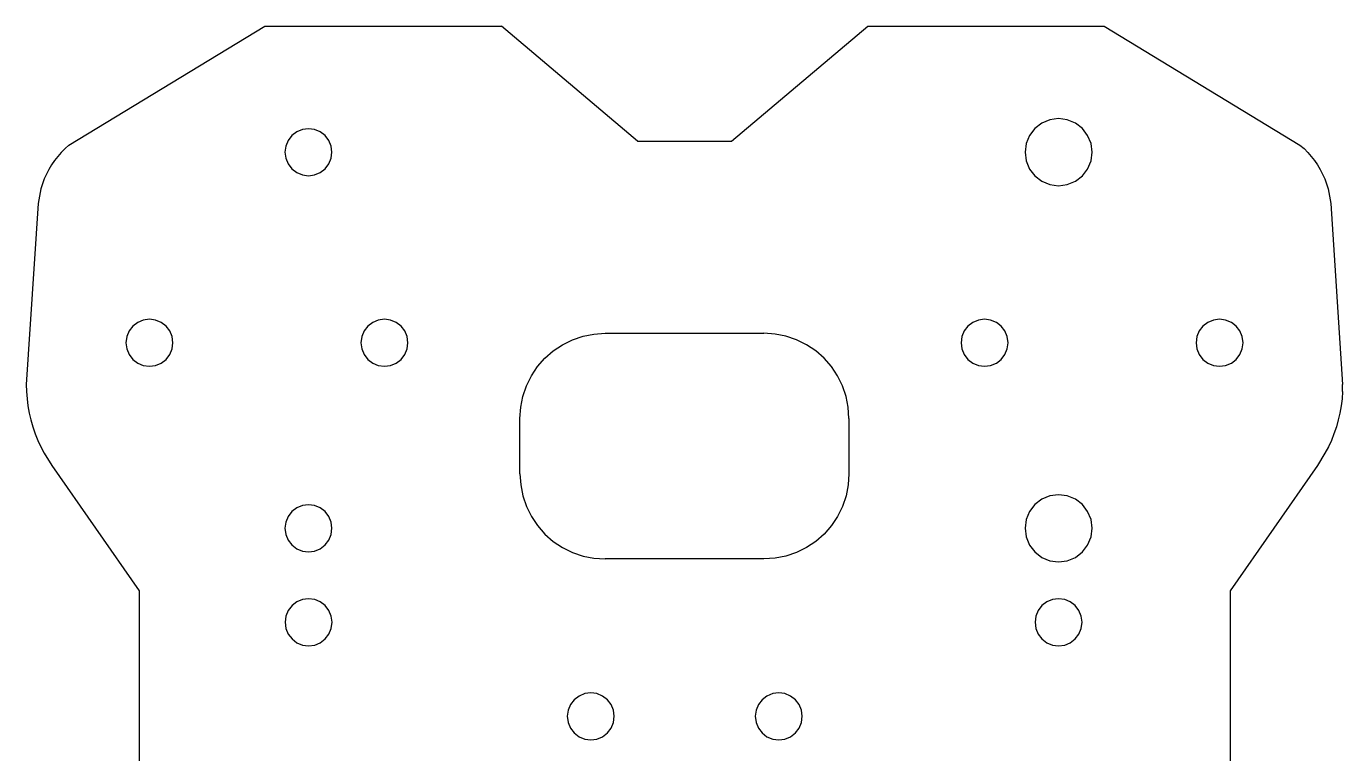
# Model space of a CAD drawing. Header units: millimetres. Extents: x -172 to 172, y -321 to 321.
# Drawn here: x -171.9 to -31.8, y -251.5 to -174.2 of the extents above; entities that cross this region are included whole.
import ezdxf

# ---------------------------------------------------------------- set-up
doc = ezdxf.new("R2010")
doc.units = ezdxf.units.MM

msp = doc.modelspace()

# ---------------------------------------------------------------- linework, layer by layer
for p, q in [((-167.35, -186.79), (-146.52, -174.15)), ((-146.52, -174.15), (-121.34, -174.15)), ((-106.87, -186.37), (-121.34, -174.15)), ((-96.87, -186.37), (-82.36, -174.15)), ((-82.36, -174.15), (-57.22, -174.15)), ((-57.22, -174.15), (-36.39, -186.79)), ((-63.85, -184.45), (-64.59, -185.02)), ((-62.99, -184.09), (-63.85, -184.45)), ((-62.07, -183.97), (-62.99, -184.09)), ((-61.14, -184.09), (-62.07, -183.97)), ((-60.28, -184.45), (-61.14, -184.09)), ((-59.54, -185.02), (-60.28, -184.45)), ((-143.64, -185.77), (-144.03, -186.29)), ((-143.12, -185.38), (-143.64, -185.77)), ((-142.52, -185.13), (-143.12, -185.38)), ((-141.87, -185.04), (-142.52, -185.13)), ((-141.22, -185.13), (-141.87, -185.04)), ((-140.62, -185.38), (-141.22, -185.13)), ((-140.1, -185.77), (-140.62, -185.38)), ((-139.7, -186.29), (-140.1, -185.77)), ((-65.16, -185.76), (-65.51, -186.62)), ((-64.59, -185.02), (-65.16, -185.76)), ((-58.98, -185.76), (-59.54, -185.02)), ((-58.62, -186.62), (-58.98, -185.76)), ((-168.17, -187.56), (-168.54, -187.98)), ((-167.77, -187.16), (-168.17, -187.56)), ((-167.35, -186.79), (-167.77, -187.16)), ((-144.28, -186.89), (-144.37, -187.54)), ((-144.37, -187.54), (-144.28, -188.19)), ((-144.03, -186.29), (-144.28, -186.89)), ((-139.45, -186.89), (-139.7, -186.29)), ((-139.37, -187.54), (-139.45, -186.89)), ((-139.45, -188.19), (-139.37, -187.54)), ((-106.87, -186.37), (-96.87, -186.37)), ((-65.51, -186.62), (-65.64, -187.54)), ((-65.64, -187.54), (-65.51, -188.46)), ((-58.5, -187.54), (-58.62, -186.62)), ((-58.62, -188.46), (-58.5, -187.54)), ((-36.39, -186.79), (-35.96, -187.16)), ((-35.96, -187.16), (-35.57, -187.56)), ((-35.57, -187.56), (-35.19, -187.98)), ((-169.21, -188.89), (-169.49, -189.37)), ((-168.89, -188.42), (-169.21, -188.89)), ((-168.54, -187.98), (-168.89, -188.42)), ((-144.28, -188.19), (-144.03, -188.79)), ((-144.03, -188.79), (-143.64, -189.31)), ((-140.1, -189.31), (-139.7, -188.79)), ((-139.7, -188.79), (-139.45, -188.19)), ((-65.51, -188.46), (-65.16, -189.33)), ((-58.98, -189.33), (-58.62, -188.46)), ((-35.19, -187.98), (-34.85, -188.42)), ((-34.85, -188.42), (-34.53, -188.89)), ((-34.53, -188.89), (-34.24, -189.37)), ((-169.98, -190.38), (-170.17, -190.91)), ((-169.75, -189.87), (-169.98, -190.38)), ((-169.49, -189.37), (-169.75, -189.87)), ((-143.64, -189.31), (-143.12, -189.71)), ((-143.12, -189.71), (-142.52, -189.96)), ((-142.52, -189.96), (-141.87, -190.04)), ((-141.87, -190.04), (-141.22, -189.96)), ((-141.22, -189.96), (-140.62, -189.71)), ((-140.62, -189.71), (-140.1, -189.31)), ((-65.16, -189.33), (-64.59, -190.06)), ((-64.59, -190.06), (-63.85, -190.63)), ((-60.28, -190.63), (-59.54, -190.06)), ((-59.54, -190.06), (-58.98, -189.33)), ((-34.24, -189.37), (-33.98, -189.87)), ((-33.98, -189.87), (-33.75, -190.38)), ((-33.75, -190.38), (-33.56, -190.91)), ((-170.34, -191.45), (-170.62, -193)), ((-170.17, -190.91), (-170.34, -191.45)), ((-63.85, -190.63), (-62.99, -190.99)), ((-62.99, -190.99), (-62.07, -191.11)), ((-62.07, -191.11), (-61.14, -190.99)), ((-61.14, -190.99), (-60.28, -190.63)), ((-33.56, -190.91), (-33.4, -191.45)), ((-33.4, -191.45), (-33.11, -193)), ((-170.62, -193), (-171.89, -212.24)), ((-33.11, -193), (-31.85, -212.24)), ((-160.04, -205.64), (-160.56, -206.03)), ((-159.44, -205.39), (-160.04, -205.64)), ((-158.79, -205.3), (-159.44, -205.39)), ((-158.14, -205.39), (-158.79, -205.3)), ((-157.54, -205.64), (-158.14, -205.39)), ((-157.02, -206.03), (-157.54, -205.64)), ((-135.04, -205.64), (-135.56, -206.03)), ((-134.44, -205.39), (-135.04, -205.64)), ((-133.79, -205.3), (-134.44, -205.39)), ((-133.14, -205.39), (-133.79, -205.3)), ((-132.54, -205.64), (-133.14, -205.39)), ((-132.02, -206.03), (-132.54, -205.64)), ((-71.19, -205.64), (-71.71, -206.03)), ((-70.59, -205.39), (-71.19, -205.64)), ((-69.94, -205.3), (-70.59, -205.39)), ((-69.3, -205.39), (-69.94, -205.3)), ((-68.69, -205.64), (-69.3, -205.39)), ((-68.17, -206.03), (-68.69, -205.64)), ((-46.19, -205.64), (-46.71, -206.03)), ((-45.59, -205.39), (-46.19, -205.64)), ((-44.94, -205.3), (-45.59, -205.39)), ((-44.3, -205.39), (-44.94, -205.3)), ((-43.69, -205.64), (-44.3, -205.39)), ((-43.17, -206.03), (-43.69, -205.64)), ((-161.2, -207.15), (-161.29, -207.8)), ((-160.95, -206.55), (-161.2, -207.15)), ((-160.56, -206.03), (-160.95, -206.55)), ((-156.62, -206.55), (-157.02, -206.03)), ((-156.37, -207.15), (-156.62, -206.55)), ((-156.29, -207.8), (-156.37, -207.15)), ((-136.2, -207.15), (-136.29, -207.8)), ((-135.95, -206.55), (-136.2, -207.15)), ((-135.56, -206.03), (-135.95, -206.55)), ((-131.62, -206.55), (-132.02, -206.03)), ((-131.37, -207.15), (-131.62, -206.55)), ((-131.29, -207.8), (-131.37, -207.15)), ((-113.78, -207.49), (-112.66, -207.11)), ((-112.66, -207.11), (-111.5, -206.88)), ((-111.5, -206.88), (-110.32, -206.8)), ((-110.32, -206.8), (-93.42, -206.8)), ((-92.23, -206.88), (-93.42, -206.8)), ((-91.07, -207.11), (-92.23, -206.88)), ((-89.95, -207.49), (-91.07, -207.11)), ((-72.36, -207.15), (-72.44, -207.8)), ((-72.11, -206.55), (-72.36, -207.15)), ((-71.71, -206.03), (-72.11, -206.55)), ((-67.78, -206.55), (-68.17, -206.03)), ((-67.53, -207.15), (-67.78, -206.55)), ((-67.44, -207.8), (-67.53, -207.15)), ((-47.36, -207.15), (-47.44, -207.8)), ((-47.11, -206.55), (-47.36, -207.15)), ((-46.71, -206.03), (-47.11, -206.55)), ((-42.78, -206.55), (-43.17, -206.03)), ((-42.53, -207.15), (-42.78, -206.55)), ((-42.44, -207.8), (-42.53, -207.15)), ((-161.29, -207.8), (-161.2, -208.45)), ((-161.2, -208.45), (-160.95, -209.05)), ((-156.62, -209.05), (-156.37, -208.45)), ((-156.37, -208.45), (-156.29, -207.8)), ((-136.29, -207.8), (-136.2, -208.45)), ((-136.2, -208.45), (-135.95, -209.05)), ((-131.62, -209.05), (-131.37, -208.45)), ((-131.37, -208.45), (-131.29, -207.8)), ((-115.83, -208.67), (-114.84, -208.01)), ((-114.84, -208.01), (-113.78, -207.49)), ((-88.89, -208.01), (-89.95, -207.49)), ((-87.91, -208.67), (-88.89, -208.01)), ((-72.44, -207.8), (-72.36, -208.45)), ((-72.36, -208.45), (-72.11, -209.05)), ((-67.78, -209.05), (-67.53, -208.45)), ((-67.53, -208.45), (-67.44, -207.8)), ((-47.44, -207.8), (-47.36, -208.45)), ((-47.36, -208.45), (-47.11, -209.05)), ((-42.78, -209.05), (-42.53, -208.45)), ((-42.53, -208.45), (-42.44, -207.8)), ((-160.95, -209.05), (-160.56, -209.57)), ((-160.56, -209.57), (-160.04, -209.97)), ((-160.04, -209.97), (-159.44, -210.22)), ((-158.14, -210.22), (-157.54, -209.97)), ((-157.54, -209.97), (-157.02, -209.57)), ((-157.02, -209.57), (-156.62, -209.05)), ((-135.95, -209.05), (-135.56, -209.57)), ((-135.56, -209.57), (-135.04, -209.97)), ((-135.04, -209.97), (-134.44, -210.22)), ((-133.14, -210.22), (-132.54, -209.97)), ((-132.54, -209.97), (-132.02, -209.57)), ((-132.02, -209.57), (-131.62, -209.05)), ((-117.5, -210.34), (-116.72, -209.45)), ((-116.72, -209.45), (-115.83, -208.67)), ((-87.02, -209.45), (-87.91, -208.67)), ((-86.24, -210.34), (-87.02, -209.45)), ((-72.11, -209.05), (-71.71, -209.57)), ((-71.71, -209.57), (-71.19, -209.97)), ((-71.19, -209.97), (-70.59, -210.22)), ((-69.3, -210.22), (-68.69, -209.97)), ((-68.69, -209.97), (-68.17, -209.57)), ((-68.17, -209.57), (-67.78, -209.05)), ((-47.11, -209.05), (-46.71, -209.57)), ((-46.71, -209.57), (-46.19, -209.97)), ((-46.19, -209.97), (-45.59, -210.22)), ((-44.3, -210.22), (-43.69, -209.97)), ((-43.69, -209.97), (-43.17, -209.57)), ((-43.17, -209.57), (-42.78, -209.05)), ((-159.44, -210.22), (-158.79, -210.3)), ((-158.79, -210.3), (-158.14, -210.22)), ((-134.44, -210.22), (-133.79, -210.3)), ((-133.79, -210.3), (-133.14, -210.22)), ((-118.68, -212.39), (-118.15, -211.33)), ((-118.15, -211.33), (-117.5, -210.34)), ((-85.58, -211.33), (-86.24, -210.34)), ((-85.05, -212.39), (-85.58, -211.33)), ((-70.59, -210.22), (-69.94, -210.3)), ((-69.94, -210.3), (-69.3, -210.22)), ((-45.59, -210.22), (-44.94, -210.3)), ((-44.94, -210.3), (-44.3, -210.22)), ((-171.89, -212.24), (-171.87, -213)), ((-119.06, -213.51), (-118.68, -212.39)), ((-84.67, -213.51), (-85.05, -212.39)), ((-31.85, -213), (-31.85, -212.24)), ((-171.87, -213), (-171.81, -213.76)), ((-171.81, -213.76), (-171.71, -214.52)), ((-119.29, -214.67), (-119.06, -213.51)), ((-84.44, -214.67), (-84.67, -213.51)), ((-31.91, -213.76), (-32, -214.52)), ((-31.85, -213), (-31.91, -213.76)), ((-171.71, -214.52), (-171.58, -215.28)), ((-171.58, -215.28), (-171.41, -216.02)), ((-119.37, -215.85), (-119.29, -214.67)), ((-84.37, -215.85), (-84.44, -214.67)), ((-32.14, -215.28), (-32.31, -216.02)), ((-32, -214.52), (-32.14, -215.28)), ((-171.41, -216.02), (-171.19, -216.76)), ((-171.19, -216.76), (-170.95, -217.48)), ((-119.37, -221.75), (-119.37, -215.85)), ((-84.37, -215.85), (-84.37, -221.75)), ((-32.52, -216.76), (-32.77, -217.48)), ((-32.31, -216.02), (-32.52, -216.76)), ((-170.95, -217.48), (-170.66, -218.19)), ((-170.66, -218.19), (-170.34, -218.89)), ((-33.05, -218.19), (-33.37, -218.89)), ((-32.77, -217.48), (-33.05, -218.19)), ((-170.34, -218.89), (-169.99, -219.56)), ((-169.99, -219.56), (-169.18, -220.86)), ((-33.73, -219.56), (-34.54, -220.86)), ((-33.37, -218.89), (-33.73, -219.56)), ((-169.18, -220.86), (-159.89, -234.19)), ((-34.54, -220.86), (-43.83, -234.19)), ((-119.37, -221.75), (-119.29, -222.93)), ((-84.37, -221.75), (-84.44, -222.93)), ((-119.29, -222.93), (-119.06, -224.09)), ((-84.44, -222.93), (-84.67, -224.09)), ((-62.07, -223.97), (-62.99, -224.09)), ((-61.14, -224.09), (-62.07, -223.97)), ((-143.12, -225.38), (-143.64, -225.77)), ((-142.52, -225.13), (-143.12, -225.38)), ((-141.87, -225.04), (-142.52, -225.13)), ((-141.22, -225.13), (-141.87, -225.04)), ((-140.62, -225.38), (-141.22, -225.13)), ((-140.1, -225.77), (-140.62, -225.38)), ((-119.06, -224.09), (-118.68, -225.21)), ((-118.68, -225.21), (-118.15, -226.28)), ((-85.05, -225.21), (-85.58, -226.28)), ((-84.67, -224.09), (-85.05, -225.21)), ((-64.59, -225.02), (-65.16, -225.76)), ((-63.85, -224.45), (-64.59, -225.02)), ((-62.99, -224.09), (-63.85, -224.45)), ((-60.28, -224.45), (-61.14, -224.09)), ((-59.54, -225.02), (-60.28, -224.45)), ((-58.98, -225.76), (-59.54, -225.02)), ((-144.03, -226.29), (-144.28, -226.89)), ((-143.64, -225.77), (-144.03, -226.29)), ((-139.7, -226.29), (-140.1, -225.77)), ((-139.45, -226.89), (-139.7, -226.29)), ((-118.15, -226.28), (-117.5, -227.26)), ((-85.58, -226.28), (-86.24, -227.26)), ((-65.51, -226.62), (-65.64, -227.54)), ((-65.16, -225.76), (-65.51, -226.62)), ((-58.62, -226.62), (-58.98, -225.76)), ((-58.5, -227.54), (-58.62, -226.62)), ((-144.28, -226.89), (-144.37, -227.54)), ((-144.37, -227.54), (-144.28, -228.19)), ((-144.28, -228.19), (-144.03, -228.79)), ((-139.7, -228.79), (-139.45, -228.19)), ((-139.37, -227.54), (-139.45, -226.89)), ((-139.45, -228.19), (-139.37, -227.54)), ((-117.5, -227.26), (-116.72, -228.15)), ((-116.72, -228.15), (-115.83, -228.93)), ((-87.02, -228.15), (-87.91, -228.93)), ((-86.24, -227.26), (-87.02, -228.15)), ((-65.64, -227.54), (-65.51, -228.46)), ((-58.62, -228.46), (-58.5, -227.54)), ((-144.03, -228.79), (-143.64, -229.31)), ((-143.64, -229.31), (-143.12, -229.71)), ((-140.62, -229.71), (-140.1, -229.31)), ((-140.1, -229.31), (-139.7, -228.79)), ((-115.83, -228.93), (-114.84, -229.59)), ((-114.84, -229.59), (-113.78, -230.11)), ((-88.89, -229.59), (-89.95, -230.11)), ((-87.91, -228.93), (-88.89, -229.59)), ((-65.51, -228.46), (-65.16, -229.33)), ((-65.16, -229.33), (-64.59, -230.06)), ((-59.54, -230.06), (-58.98, -229.33)), ((-58.98, -229.33), (-58.62, -228.46)), ((-143.12, -229.71), (-142.52, -229.96)), ((-142.52, -229.96), (-141.87, -230.04)), ((-141.87, -230.04), (-141.22, -229.96)), ((-141.22, -229.96), (-140.62, -229.71)), ((-113.78, -230.11), (-112.66, -230.49)), ((-112.66, -230.49), (-111.5, -230.72)), ((-111.5, -230.72), (-110.32, -230.8)), ((-93.42, -230.8), (-110.32, -230.8)), ((-92.23, -230.72), (-93.42, -230.8)), ((-91.07, -230.49), (-92.23, -230.72)), ((-89.95, -230.11), (-91.07, -230.49)), ((-64.59, -230.06), (-63.85, -230.63)), ((-63.85, -230.63), (-62.99, -230.99)), ((-62.99, -230.99), (-62.07, -231.11)), ((-62.07, -231.11), (-61.14, -230.99)), ((-61.14, -230.99), (-60.28, -230.63)), ((-60.28, -230.63), (-59.54, -230.06)), ((-159.89, -234.19), (-159.88, -259.74)), ((-142.5, -235.13), (-143.11, -235.38)), ((-141.86, -235.04), (-142.5, -235.13)), ((-141.21, -235.13), (-141.86, -235.04)), ((-140.61, -235.38), (-141.21, -235.13)), ((-62.71, -235.13), (-63.32, -235.38)), ((-62.07, -235.04), (-62.71, -235.13)), ((-61.42, -235.13), (-62.07, -235.04)), ((-60.82, -235.38), (-61.42, -235.13)), ((-43.83, -234.19), (-43.82, -259.74)), ((-144.02, -236.29), (-144.27, -236.89)), ((-143.62, -235.77), (-144.02, -236.29)), ((-143.11, -235.38), (-143.62, -235.77)), ((-140.09, -235.77), (-140.61, -235.38)), ((-139.69, -236.29), (-140.09, -235.77)), ((-139.44, -236.89), (-139.69, -236.29)), ((-64.23, -236.29), (-64.48, -236.89)), ((-63.84, -235.77), (-64.23, -236.29)), ((-63.32, -235.38), (-63.84, -235.77)), ((-60.3, -235.77), (-60.82, -235.38)), ((-59.9, -236.29), (-60.3, -235.77)), ((-59.65, -236.89), (-59.9, -236.29)), ((-144.27, -236.89), (-144.36, -237.54)), ((-144.36, -237.54), (-144.27, -238.19)), ((-139.36, -237.54), (-139.44, -236.89)), ((-139.44, -238.19), (-139.36, -237.54)), ((-64.48, -236.89), (-64.57, -237.54)), ((-64.57, -237.54), (-64.48, -238.19)), ((-59.57, -237.54), (-59.65, -236.89)), ((-59.65, -238.19), (-59.57, -237.54)), ((-144.27, -238.19), (-144.02, -238.79)), ((-144.02, -238.79), (-143.62, -239.31)), ((-143.62, -239.31), (-143.11, -239.71)), ((-140.61, -239.71), (-140.09, -239.31)), ((-140.09, -239.31), (-139.69, -238.79)), ((-139.69, -238.79), (-139.44, -238.19)), ((-64.48, -238.19), (-64.23, -238.79)), ((-64.23, -238.79), (-63.84, -239.31)), ((-63.84, -239.31), (-63.32, -239.71)), ((-60.82, -239.71), (-60.3, -239.31)), ((-60.3, -239.31), (-59.9, -238.79)), ((-59.9, -238.79), (-59.65, -238.19)), ((-143.11, -239.71), (-142.5, -239.96)), ((-142.5, -239.96), (-141.86, -240.04)), ((-141.86, -240.04), (-141.21, -239.96)), ((-141.21, -239.96), (-140.61, -239.71)), ((-63.32, -239.71), (-62.71, -239.96)), ((-62.71, -239.96), (-62.07, -240.04)), ((-62.07, -240.04), (-61.42, -239.96)), ((-61.42, -239.96), (-60.82, -239.71)), ((-111.84, -245.04), (-112.48, -245.13)), ((-111.19, -245.13), (-111.84, -245.04)), ((-91.84, -245.04), (-92.48, -245.13)), ((-91.19, -245.13), (-91.84, -245.04)), ((-114, -246.29), (-114.25, -246.89)), ((-113.6, -245.77), (-114, -246.29)), ((-113.09, -245.38), (-113.6, -245.77)), ((-112.48, -245.13), (-113.09, -245.38)), ((-110.59, -245.38), (-111.19, -245.13)), ((-110.07, -245.77), (-110.59, -245.38)), ((-109.67, -246.29), (-110.07, -245.77)), ((-109.42, -246.89), (-109.67, -246.29)), ((-94, -246.29), (-94.25, -246.89)), ((-93.6, -245.77), (-94, -246.29)), ((-93.09, -245.38), (-93.6, -245.77)), ((-92.48, -245.13), (-93.09, -245.38)), ((-90.59, -245.38), (-91.19, -245.13)), ((-90.07, -245.77), (-90.59, -245.38)), ((-89.67, -246.29), (-90.07, -245.77)), ((-89.42, -246.89), (-89.67, -246.29)), ((-114.25, -246.89), (-114.34, -247.54)), ((-114.34, -247.54), (-114.25, -248.19)), ((-109.34, -247.54), (-109.42, -246.89)), ((-109.42, -248.19), (-109.34, -247.54)), ((-94.25, -246.89), (-94.34, -247.54)), ((-94.34, -247.54), (-94.25, -248.19)), ((-89.34, -247.54), (-89.42, -246.89)), ((-89.42, -248.19), (-89.34, -247.54)), ((-114.25, -248.19), (-114, -248.79)), ((-114, -248.79), (-113.6, -249.31)), ((-110.07, -249.31), (-109.67, -248.79)), ((-109.67, -248.79), (-109.42, -248.19)), ((-94.25, -248.19), (-94, -248.79)), ((-94, -248.79), (-93.6, -249.31)), ((-90.07, -249.31), (-89.67, -248.79)), ((-89.67, -248.79), (-89.42, -248.19)), ((-113.6, -249.31), (-113.09, -249.71)), ((-113.09, -249.71), (-112.48, -249.96)), ((-112.48, -249.96), (-111.84, -250.04)), ((-111.84, -250.04), (-111.19, -249.96)), ((-111.19, -249.96), (-110.59, -249.71)), ((-110.59, -249.71), (-110.07, -249.31)), ((-93.6, -249.31), (-93.09, -249.71)), ((-93.09, -249.71), (-92.48, -249.96)), ((-92.48, -249.96), (-91.84, -250.04)), ((-91.84, -250.04), (-91.19, -249.96)), ((-91.19, -249.96), (-90.59, -249.71)), ((-90.59, -249.71), (-90.07, -249.31))]:
    msp.add_line(p, q)

doc.saveas('drawing.dxf')
